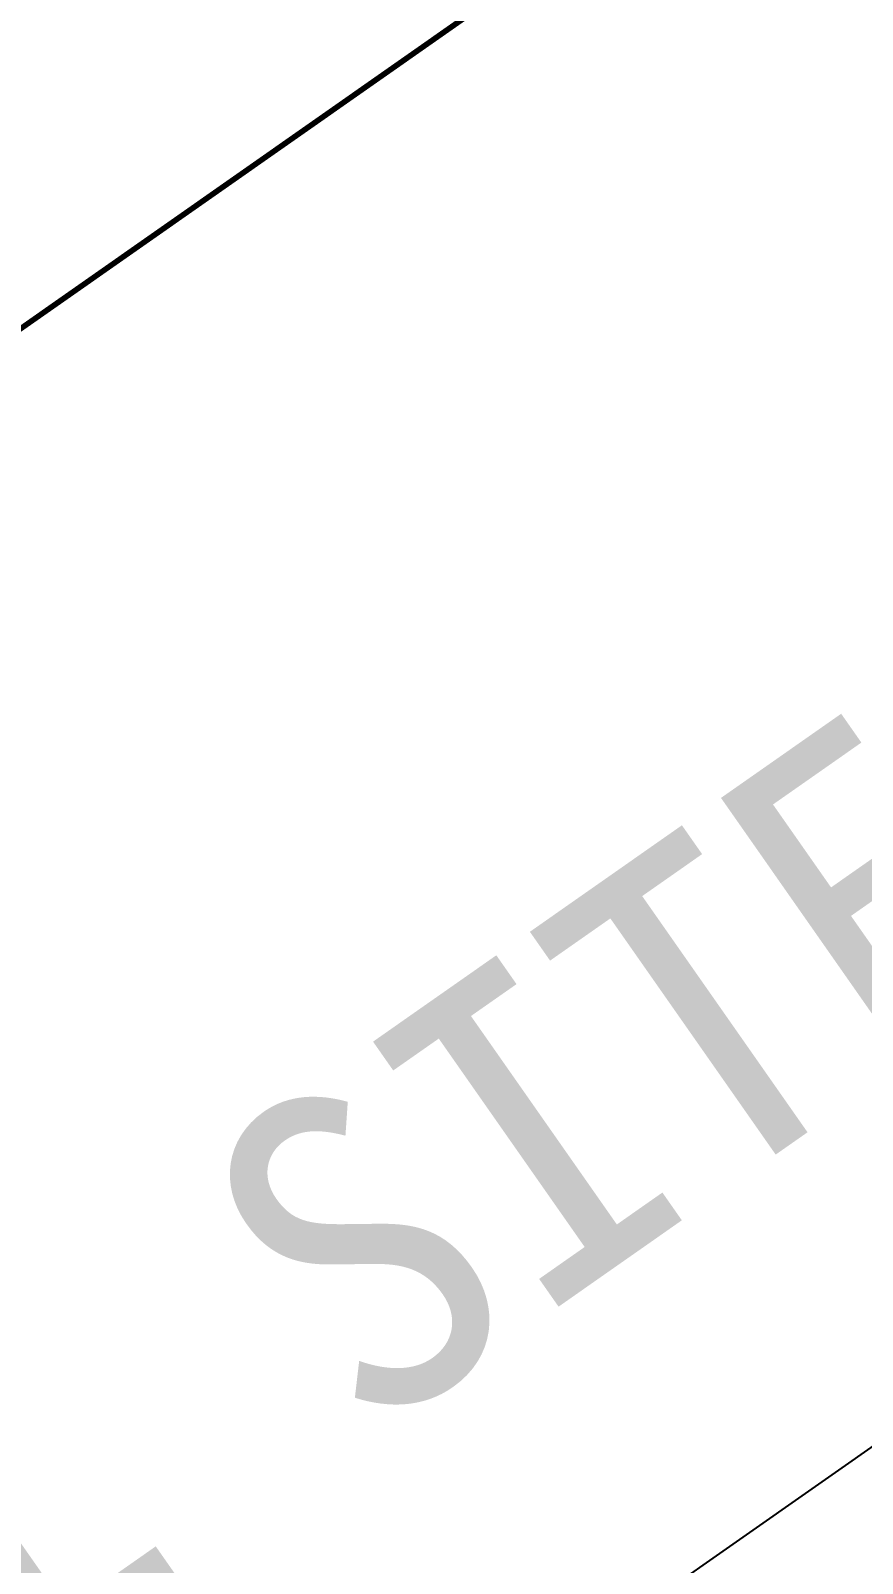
# Model space of a CAD drawing. Header units: millimetres. Extents: x 152904052 to 153933663, y 538271515 to 539240469.
# Drawn here: x 153596138 to 153610949, y 539056459 to 539083745 of the extents above; entities that cross this region are included whole.
import ezdxf
from ezdxf.enums import TextEntityAlignment as Align

# ---------------------------------------------------------------- set-up
doc = ezdxf.new("R2010")
doc.units = ezdxf.units.MM
doc.layers.add('BORD', color=7, linetype='Continuous')
doc.styles.add('IIAC FONT', font='GulimChe.ttf')

msp = doc.modelspace()

# ---------------------------------------------------------------- linework, layer by layer
at = {"layer": 'BORD', "const_width": 100}
msp.add_lwpolyline([(153479197.2, 539106551.1), (153602070.1, 539192587.6), (153653691.9, 539118863.9), (153530819.1, 539032827.5)], close=True, dxfattribs=at)
at = {"layer": 'BORD'}
msp.add_lwpolyline([(153545158.5, 539012348.7), (153668031.3, 539098385.1), (153734561.4, 539003370.3), (153611688.6, 538917333.8)], close=True, dxfattribs=at)
at = {"layer": 'BORD', "color": 137, "ltscale": 20}
for points in [[(153602988.4, 539095406), (153602921, 539095328.5), (153602792.6, 539095176.9), (153602666.2, 539095023.6), (153602541.9, 539094868.6), (153602419.6, 539094711.9), (153602299.4, 539094553.7), (153602181.4, 539094393.9), (153602065.5, 539094232.5), (153601951.8, 539094069.5), (153601840.2, 539093905.1), (153601637.3, 539093597.3, 0.0103924), (153601637, 539093596.9), (153601579, 539093500.3, -0.004224), (153601578.9, 539093500.1, 0.0158447), (153601114.6, 539092701.2), (153597500.1, 539086006.9, -0.1166778), (153595327.2, 539083566), (153594350.4, 539082909.6)], [(153601413.3, 539093603.2, 0.01592), (153600943, 539092793.8), (153597328.6, 539086099.6, -0.1166778), (153595215.3, 539083725.7), (153594237.2, 539083040.4)]]:
    msp.add_lwpolyline(points, format="xyb", dxfattribs=at)

# ---------------------------------------------------------------- texts
at = {"layer": 'BORD', "color": 7, "linetype": 'Continuous', "lineweight": -3, "style": 'IIAC FONT'}
msp.add_text('PARTIAL SITE PLAN', height=5760, rotation=35, dxfattribs=at).set_placement((153601935.6, 539062021.1), align=Align.MIDDLE_CENTER)

doc.saveas('drawing.dxf')
